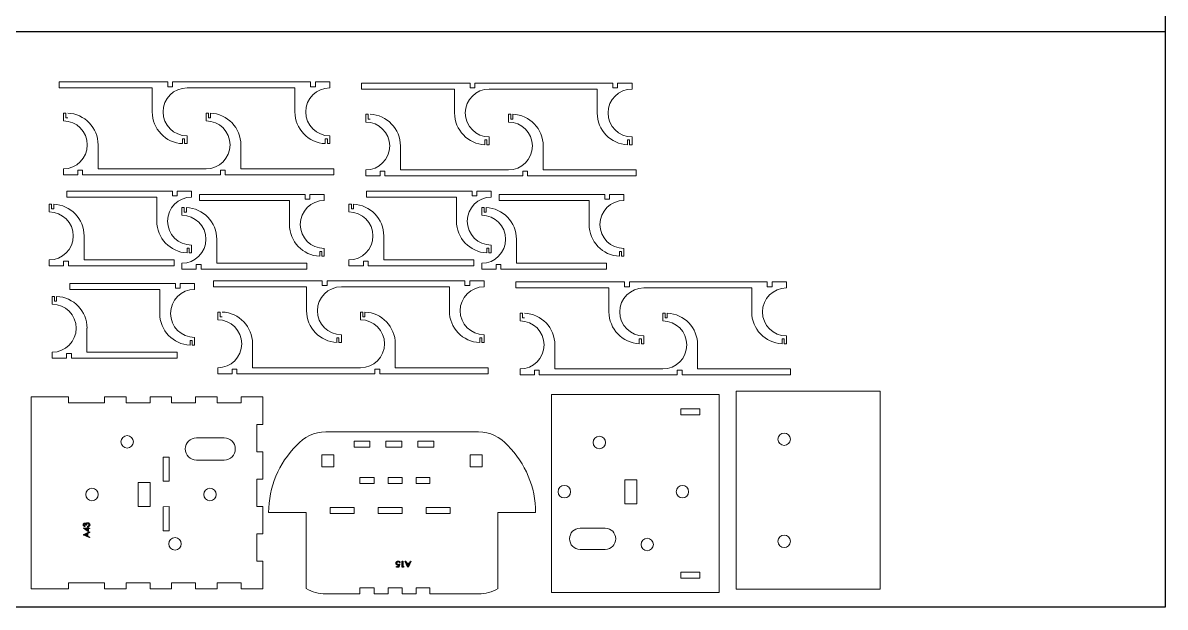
# Model space of a CAD drawing. Header units: inches. Extents: x -8.2 to 63.9, y 0 to 24.
# Drawn here: x 24.18 to 48, y 0 to 12.18 of the extents above; entities that cross this region are included whole.
import ezdxf

# ---------------------------------------------------------------- set-up
doc = ezdxf.new("R2010")
doc.units = ezdxf.units.IN
doc.header["$MEASUREMENT"] = 0

msp = doc.modelspace()

# ---------------------------------------------------------------- linework, layer by layer
for p, q in [((48, 24), (48, 0)), ((0, 12), (48, 12)), ((48, 0), (0, 0))]:
    msp.add_line(p, q)
at = {"color": 1, "linetype": 'Continuous', "lineweight": 15}
for p, q in [((24.933, 10.824), (24.933, 10.949)), ((27.199, 10.949), (24.933, 10.949)), ((24.933, 10.824), (26.874, 10.824)), ((26.874, 10.824), (26.874, 10.324)), ((27.199, 10.849), (27.199, 10.949)), ((27.299, 10.849), (27.199, 10.849)), ((27.299, 10.949), (27.299, 10.849)), ((30.176, 10.949), (27.299, 10.949)), ((27.599, 10.824), (29.851, 10.824)), ((29.851, 10.824), (29.851, 10.324)), ((30.176, 10.849), (30.176, 10.949)), ((30.276, 10.849), (30.176, 10.849)), ((30.276, 10.949), (30.276, 10.849)), ((30.576, 10.949), (30.276, 10.949)), ((30.576, 10.824), (30.576, 10.949)), ((31.239, 10.801), (31.239, 10.926)), ((33.504, 10.926), (31.239, 10.926)), ((31.239, 10.801), (33.179, 10.801)), ((33.179, 10.801), (33.179, 10.301)), ((33.504, 10.826), (33.504, 10.926)), ((33.604, 10.826), (33.504, 10.826)), ((33.604, 10.926), (33.604, 10.826)), ((36.481, 10.926), (33.604, 10.926)), ((33.904, 10.801), (36.156, 10.801)), ((36.156, 10.801), (36.156, 10.3)), ((36.481, 10.826), (36.481, 10.926)), ((36.581, 10.826), (36.481, 10.826)), ((36.581, 10.926), (36.581, 10.826)), ((36.881, 10.926), (36.581, 10.926)), ((36.881, 10.801), (36.881, 10.926)), ((25.02, 10.299), (25.02, 10.136)), ((25.07, 10.299), (25.02, 10.299)), ((25.07, 10.199), (25.07, 10.299)), ((27.997, 10.299), (27.997, 10.136)), ((28.047, 10.299), (27.997, 10.299)), ((28.047, 10.199), (28.047, 10.299)), ((28.089, 10.298), (28.089, 10.199)), ((31.326, 10.275), (31.326, 10.113)), ((31.376, 10.275), (31.326, 10.275)), ((31.376, 10.175), (31.376, 10.275)), ((34.303, 10.275), (34.303, 10.113)), ((34.353, 10.275), (34.303, 10.275)), ((34.353, 10.175), (34.353, 10.275)), ((34.395, 10.274), (34.395, 10.175)), ((25.112, 10.199), (25.07, 10.199)), ((28.089, 10.199), (28.047, 10.199)), ((31.418, 10.175), (31.376, 10.175)), ((34.395, 10.175), (34.353, 10.175)), ((27.599, 9.662), (27.599, 9.824)), ((30.576, 9.662), (30.576, 9.824)), ((33.904, 9.638), (33.904, 9.801)), ((36.881, 9.638), (36.881, 9.801)), ((25.745, 9.136), (25.745, 9.637)), ((27.507, 9.762), (27.549, 9.762)), ((27.507, 9.663), (27.507, 9.762)), ((27.549, 9.762), (27.549, 9.662)), ((27.549, 9.662), (27.599, 9.662)), ((28.722, 9.136), (28.722, 9.636)), ((30.484, 9.762), (30.526, 9.762)), ((30.484, 9.662), (30.484, 9.762)), ((30.526, 9.762), (30.526, 9.662)), ((30.526, 9.662), (30.576, 9.662)), ((32.051, 9.113), (32.051, 9.613)), ((33.812, 9.738), (33.854, 9.738)), ((33.812, 9.639), (33.812, 9.738)), ((33.854, 9.738), (33.854, 9.638)), ((33.854, 9.638), (33.904, 9.638)), ((35.028, 9.113), (35.028, 9.613)), ((36.789, 9.738), (36.831, 9.738)), ((36.789, 9.638), (36.789, 9.738)), ((36.831, 9.738), (36.831, 9.638)), ((36.831, 9.638), (36.881, 9.638)), ((25.02, 9.136), (25.02, 9.011)), ((25.32, 9.111), (25.42, 9.111)), ((25.32, 9.011), (25.32, 9.111)), ((25.42, 9.111), (25.42, 9.011)), ((27.997, 9.136), (25.745, 9.136)), ((28.297, 9.111), (28.397, 9.111)), ((28.297, 9.011), (28.297, 9.111)), ((28.397, 9.111), (28.397, 9.011)), ((30.662, 9.136), (28.722, 9.136)), ((30.662, 9.136), (30.662, 9.011)), ((31.326, 9.113), (31.326, 8.988)), ((31.626, 9.088), (31.726, 9.088)), ((31.626, 8.988), (31.626, 9.088)), ((31.726, 9.088), (31.726, 8.988)), ((34.303, 9.113), (32.051, 9.113)), ((34.603, 9.088), (34.703, 9.088)), ((34.603, 8.988), (34.603, 9.088)), ((34.703, 9.088), (34.703, 8.988)), ((36.968, 9.113), (35.028, 9.113)), ((36.968, 9.113), (36.968, 8.988)), ((25.02, 9.011), (25.32, 9.011)), ((25.42, 9.011), (28.297, 9.011)), ((28.397, 9.011), (30.662, 9.011)), ((31.326, 8.988), (31.626, 8.988)), ((31.726, 8.988), (34.603, 8.988)), ((34.703, 8.988), (36.968, 8.988)), ((25.09, 8.672), (25.09, 8.547)), ((27.293, 8.672), (25.09, 8.672)), ((27.293, 8.572), (27.293, 8.672)), ((27.393, 8.672), (27.393, 8.572)), ((27.693, 8.672), (27.393, 8.672)), ((27.693, 8.547), (27.693, 8.672)), ((27.858, 8.602), (27.858, 8.477)), ((30.061, 8.602), (27.858, 8.602)), ((30.061, 8.502), (30.061, 8.602)), ((30.161, 8.602), (30.161, 8.502)), ((30.461, 8.602), (30.161, 8.602)), ((30.461, 8.477), (30.461, 8.602)), ((31.342, 8.672), (31.342, 8.547)), ((33.545, 8.672), (31.342, 8.672)), ((33.545, 8.572), (33.545, 8.672)), ((33.645, 8.672), (33.645, 8.572)), ((33.945, 8.672), (33.645, 8.672)), ((33.945, 8.547), (33.945, 8.672)), ((34.109, 8.602), (34.109, 8.477)), ((36.312, 8.602), (34.109, 8.602)), ((36.312, 8.502), (36.312, 8.602)), ((36.412, 8.602), (36.412, 8.502)), ((36.712, 8.602), (36.412, 8.602)), ((36.712, 8.477), (36.712, 8.602)), ((24.726, 8.401), (24.726, 8.238)), ((24.776, 8.401), (24.726, 8.401)), ((24.776, 8.301), (24.776, 8.401)), ((24.818, 8.4), (24.818, 8.301)), ((25.09, 8.547), (26.968, 8.547)), ((26.968, 8.547), (26.968, 8.047)), ((27.393, 8.572), (27.293, 8.572)), ((27.858, 8.477), (29.736, 8.477)), ((29.736, 8.477), (29.736, 7.977)), ((30.161, 8.502), (30.061, 8.502)), ((30.977, 8.401), (30.977, 8.238)), ((31.027, 8.401), (30.977, 8.401)), ((31.027, 8.301), (31.027, 8.401)), ((31.069, 8.4), (31.069, 8.301)), ((31.342, 8.547), (33.22, 8.547)), ((33.22, 8.547), (33.22, 8.047)), ((33.645, 8.572), (33.545, 8.572)), ((34.109, 8.477), (35.987, 8.477)), ((35.987, 8.477), (35.987, 7.977)), ((36.412, 8.502), (36.312, 8.502)), ((24.818, 8.301), (24.776, 8.301)), ((27.493, 8.331), (27.493, 8.169)), ((27.543, 8.331), (27.493, 8.331)), ((27.543, 8.231), (27.543, 8.331)), ((27.585, 8.231), (27.543, 8.231)), ((27.585, 8.331), (27.585, 8.231)), ((31.069, 8.301), (31.027, 8.301)), ((33.745, 8.331), (33.745, 8.169)), ((33.795, 8.331), (33.745, 8.331)), ((33.795, 8.231), (33.795, 8.331)), ((33.837, 8.231), (33.795, 8.231)), ((33.837, 8.331), (33.837, 8.231)), ((25.451, 7.238), (25.451, 7.738)), ((28.218, 7.169), (28.218, 7.669)), ((31.702, 7.238), (31.702, 7.738)), ((34.47, 7.169), (34.47, 7.669)), ((27.602, 7.484), (27.643, 7.484)), ((27.602, 7.385), (27.602, 7.484)), ((27.643, 7.484), (27.643, 7.384)), ((27.693, 7.384), (27.693, 7.547)), ((30.369, 7.415), (30.411, 7.415)), ((30.369, 7.316), (30.369, 7.415)), ((30.411, 7.415), (30.411, 7.315)), ((30.461, 7.315), (30.461, 7.477)), ((33.853, 7.484), (33.895, 7.484)), ((33.853, 7.385), (33.853, 7.484)), ((33.895, 7.484), (33.895, 7.384)), ((33.945, 7.384), (33.945, 7.547)), ((36.62, 7.415), (36.662, 7.415)), ((36.62, 7.316), (36.62, 7.415)), ((36.662, 7.415), (36.662, 7.315)), ((36.712, 7.315), (36.712, 7.477)), ((24.726, 7.238), (24.726, 7.113)), ((25.026, 7.213), (25.126, 7.213)), ((25.026, 7.113), (25.026, 7.213)), ((25.126, 7.213), (25.126, 7.113)), ((27.329, 7.238), (25.451, 7.238)), ((27.329, 7.113), (27.329, 7.238)), ((27.493, 7.169), (27.493, 7.044)), ((27.643, 7.384), (27.693, 7.384)), ((30.096, 7.169), (28.218, 7.169)), ((30.096, 7.044), (30.096, 7.169)), ((30.411, 7.315), (30.461, 7.315)), ((30.977, 7.238), (30.977, 7.113)), ((31.277, 7.213), (31.377, 7.213)), ((31.277, 7.113), (31.277, 7.213)), ((31.377, 7.213), (31.377, 7.113)), ((33.58, 7.238), (31.702, 7.238)), ((33.58, 7.113), (33.58, 7.238)), ((33.745, 7.169), (33.745, 7.044)), ((33.895, 7.384), (33.945, 7.384)), ((36.348, 7.169), (34.47, 7.169)), ((36.348, 7.044), (36.348, 7.169)), ((36.662, 7.315), (36.712, 7.315)), ((24.726, 7.113), (25.026, 7.113)), ((25.126, 7.113), (27.329, 7.113)), ((27.493, 7.044), (27.793, 7.044)), ((27.793, 7.144), (27.893, 7.144)), ((27.793, 7.044), (27.793, 7.144)), ((27.893, 7.144), (27.893, 7.044)), ((27.893, 7.044), (30.096, 7.044)), ((30.977, 7.113), (31.277, 7.113)), ((31.377, 7.113), (33.58, 7.113)), ((33.745, 7.044), (34.045, 7.044)), ((34.045, 7.144), (34.145, 7.144)), ((34.045, 7.044), (34.045, 7.144)), ((34.145, 7.144), (34.145, 7.044)), ((34.145, 7.044), (36.348, 7.044)), ((25.153, 6.748), (25.153, 6.623)), ((27.356, 6.748), (25.153, 6.748)), ((27.356, 6.648), (27.356, 6.748)), ((27.456, 6.748), (27.456, 6.648)), ((27.756, 6.748), (27.456, 6.748)), ((27.756, 6.623), (27.756, 6.748)), ((28.154, 6.678), (28.154, 6.803)), ((30.419, 6.803), (28.154, 6.803)), ((28.154, 6.678), (30.094, 6.678)), ((30.094, 6.678), (30.094, 6.178)), ((30.419, 6.703), (30.419, 6.803)), ((30.519, 6.703), (30.419, 6.703)), ((30.519, 6.803), (30.519, 6.703)), ((33.396, 6.803), (30.519, 6.803)), ((30.819, 6.678), (33.071, 6.678)), ((33.071, 6.678), (33.071, 6.177)), ((33.396, 6.703), (33.396, 6.803)), ((33.496, 6.703), (33.396, 6.703)), ((33.496, 6.803), (33.496, 6.703)), ((33.796, 6.803), (33.496, 6.803)), ((33.796, 6.678), (33.796, 6.803)), ((34.46, 6.654), (34.46, 6.779)), ((36.725, 6.779), (34.46, 6.779)), ((36.725, 6.679), (36.725, 6.779)), ((36.825, 6.679), (36.725, 6.679)), ((36.825, 6.779), (36.825, 6.679)), ((39.702, 6.779), (36.825, 6.779)), ((39.702, 6.679), (39.702, 6.779)), ((39.802, 6.679), (39.702, 6.679)), ((39.802, 6.779), (39.802, 6.679)), ((40.102, 6.779), (39.802, 6.779)), ((40.102, 6.654), (40.102, 6.779)), ((24.788, 6.477), (24.788, 6.315)), ((24.838, 6.477), (24.788, 6.477)), ((24.838, 6.377), (24.838, 6.477)), ((24.88, 6.476), (24.88, 6.377)), ((25.153, 6.623), (27.031, 6.623)), ((27.031, 6.623), (27.031, 6.123)), ((27.456, 6.648), (27.356, 6.648)), ((34.46, 6.654), (36.4, 6.654)), ((36.4, 6.654), (36.4, 6.154)), ((37.125, 6.654), (39.377, 6.654)), ((39.377, 6.654), (39.377, 6.153)), ((24.88, 6.377), (24.838, 6.377)), ((28.241, 6.152), (28.241, 5.989)), ((28.291, 6.152), (28.241, 6.152)), ((28.291, 6.052), (28.291, 6.152)), ((28.332, 6.052), (28.291, 6.052)), ((31.218, 6.152), (31.218, 5.989)), ((31.268, 6.152), (31.218, 6.152)), ((31.268, 6.052), (31.268, 6.152)), ((31.309, 6.052), (31.268, 6.052)), ((31.309, 6.151), (31.309, 6.052)), ((34.546, 6.128), (34.546, 5.966)), ((34.596, 6.128), (34.546, 6.128)), ((34.596, 6.028), (34.596, 6.128)), ((34.638, 6.028), (34.596, 6.028)), ((37.523, 6.128), (37.523, 5.966)), ((37.573, 6.128), (37.523, 6.128)), ((37.573, 6.028), (37.573, 6.128)), ((37.615, 6.028), (37.573, 6.028)), ((37.615, 6.128), (37.615, 6.028)), ((25.513, 5.315), (25.513, 5.815)), ((27.664, 5.561), (27.706, 5.561)), ((27.664, 5.461), (27.664, 5.561)), ((27.706, 5.561), (27.706, 5.461)), ((27.756, 5.461), (27.756, 5.623)), ((28.966, 4.989), (28.966, 5.49)), ((30.727, 5.615), (30.769, 5.615)), ((30.727, 5.516), (30.727, 5.615)), ((30.769, 5.615), (30.769, 5.515)), ((30.769, 5.515), (30.819, 5.515)), ((30.819, 5.515), (30.819, 5.678)), ((31.943, 4.989), (31.943, 5.489)), ((33.704, 5.615), (33.746, 5.615)), ((33.704, 5.515), (33.704, 5.615)), ((33.746, 5.615), (33.746, 5.515)), ((33.746, 5.515), (33.796, 5.515)), ((33.796, 5.515), (33.796, 5.678)), ((37.033, 5.591), (37.075, 5.591)), ((37.033, 5.492), (37.033, 5.591)), ((37.075, 5.591), (37.075, 5.491)), ((37.075, 5.491), (37.125, 5.491)), ((37.125, 5.491), (37.125, 5.654)), ((40.01, 5.591), (40.052, 5.591)), ((40.01, 5.491), (40.01, 5.591)), ((40.052, 5.591), (40.052, 5.491)), ((40.052, 5.491), (40.102, 5.491)), ((40.102, 5.491), (40.102, 5.654)), ((24.788, 5.315), (24.788, 5.19)), ((25.088, 5.29), (25.188, 5.29)), ((25.088, 5.19), (25.088, 5.29)), ((25.188, 5.29), (25.188, 5.19)), ((27.391, 5.315), (25.513, 5.315)), ((27.391, 5.19), (27.391, 5.315)), ((27.706, 5.461), (27.756, 5.461)), ((35.271, 4.966), (35.271, 5.466)), ((38.248, 4.966), (38.248, 5.466)), ((24.788, 5.19), (25.088, 5.19)), ((25.188, 5.19), (27.391, 5.19)), ((28.241, 4.989), (28.241, 4.864)), ((28.241, 4.864), (28.541, 4.864)), ((28.541, 4.964), (28.641, 4.964)), ((28.541, 4.864), (28.541, 4.964)), ((28.641, 4.964), (28.641, 4.864)), ((28.641, 4.864), (31.518, 4.864)), ((31.218, 4.989), (28.966, 4.989)), ((31.518, 4.964), (31.618, 4.964)), ((31.518, 4.864), (31.518, 4.964)), ((31.618, 4.964), (31.618, 4.864)), ((31.618, 4.864), (33.883, 4.864)), ((33.883, 4.989), (31.943, 4.989)), ((33.883, 4.989), (33.883, 4.864)), ((34.546, 4.966), (34.546, 4.841)), ((34.546, 4.841), (34.846, 4.841)), ((34.846, 4.941), (34.946, 4.941)), ((34.846, 4.841), (34.846, 4.941)), ((34.946, 4.941), (34.946, 4.841)), ((34.946, 4.841), (37.823, 4.841)), ((37.523, 4.966), (35.271, 4.966)), ((37.823, 4.941), (37.923, 4.941)), ((37.823, 4.841), (37.823, 4.941)), ((37.923, 4.941), (37.923, 4.841)), ((37.923, 4.841), (40.189, 4.841)), ((40.189, 4.966), (38.248, 4.966)), ((40.189, 4.966), (40.189, 4.841)), ((38.698, 4.432), (35.198, 4.432)), ((35.198, 4.432), (35.198, 0.307)), ((38.698, 4.432), (38.698, 0.307)), ((42.055, 4.5), (39.055, 4.5)), ((39.055, 0.373), (39.055, 4.5)), ((42.055, 0.373), (42.055, 4.5)), ((37.898, 4.132), (37.898, 4.012)), ((38.298, 4.132), (37.898, 4.132)), ((38.298, 4.012), (38.298, 4.132)), ((37.898, 4.012), (38.298, 4.012)), ((30.492, 3.655), (33.679, 3.655)), ((31.083, 3.46), (31.083, 3.335)), ((31.41, 3.46), (31.083, 3.46)), ((31.41, 3.335), (31.41, 3.46)), ((31.743, 3.46), (31.743, 3.335)), ((32.08, 3.46), (31.743, 3.46)), ((32.08, 3.335), (32.08, 3.46)), ((32.413, 3.46), (32.413, 3.335)), ((32.75, 3.46), (32.413, 3.46)), ((32.75, 3.335), (32.75, 3.46)), ((30.414, 3.173), (30.414, 2.923)), ((30.664, 3.173), (30.414, 3.173)), ((30.664, 2.923), (30.664, 3.173)), ((31.083, 3.335), (31.41, 3.335)), ((31.743, 3.335), (32.08, 3.335)), ((32.413, 3.335), (32.75, 3.335)), ((33.757, 3.173), (33.507, 3.173)), ((33.507, 3.173), (33.507, 2.923)), ((33.757, 2.923), (33.757, 3.173)), ((30.414, 2.923), (30.664, 2.923)), ((33.507, 2.923), (33.757, 2.923)), ((31.206, 2.703), (31.206, 2.578)), ((31.504, 2.703), (31.206, 2.703)), ((31.504, 2.578), (31.504, 2.703)), ((31.796, 2.703), (31.796, 2.578)), ((32.084, 2.703), (31.796, 2.703)), ((32.084, 2.578), (32.084, 2.703)), ((32.376, 2.703), (32.376, 2.578)), ((32.664, 2.703), (32.376, 2.703)), ((32.664, 2.578), (32.664, 2.703)), ((36.729, 2.656), (36.729, 2.156)), ((36.979, 2.656), (36.729, 2.656)), ((36.979, 2.156), (36.979, 2.656)), ((31.206, 2.578), (31.504, 2.578)), ((31.796, 2.578), (32.084, 2.578)), ((32.376, 2.578), (32.664, 2.578)), ((36.729, 2.156), (36.979, 2.156)), ((30.085, 1.976), (29.301, 1.976)), ((30.085, 0.39), (30.085, 1.976)), ((31.085, 2.074), (30.585, 2.074)), ((30.585, 2.074), (30.585, 1.949)), ((30.585, 1.949), (31.085, 1.949)), ((31.085, 1.949), (31.085, 2.074)), ((32.085, 2.074), (31.585, 2.074)), ((31.585, 2.074), (31.585, 1.949)), ((31.585, 1.949), (32.085, 1.949)), ((32.085, 1.949), (32.085, 2.074)), ((33.085, 2.074), (32.585, 2.074)), ((32.585, 2.074), (32.585, 1.949)), ((32.585, 1.949), (33.085, 1.949)), ((33.085, 1.949), (33.085, 2.074)), ((34.87, 1.976), (34.085, 1.976)), ((34.085, 1.976), (34.085, 0.39)), ((35.797, 1.645), (36.322, 1.645)), ((36.322, 1.205), (35.797, 1.205)), ((37.898, 0.727), (37.898, 0.607)), ((38.298, 0.727), (37.898, 0.727)), ((38.298, 0.607), (38.298, 0.727)), ((37.898, 0.607), (38.298, 0.607)), ((31.206, 0.278), (30.492, 0.278)), ((31.504, 0.403), (31.206, 0.403)), ((31.206, 0.403), (31.206, 0.278)), ((31.504, 0.278), (31.504, 0.403)), ((31.796, 0.278), (31.504, 0.278)), ((32.084, 0.403), (31.796, 0.403)), ((31.796, 0.403), (31.796, 0.278)), ((32.084, 0.278), (32.084, 0.403)), ((32.376, 0.278), (32.084, 0.278)), ((32.376, 0.403), (32.376, 0.278)), ((32.664, 0.403), (32.376, 0.403)), ((32.664, 0.278), (32.664, 0.403)), ((33.679, 0.278), (32.664, 0.278)), ((38.698, 0.307), (35.198, 0.307)), ((42.055, 0.373), (39.055, 0.373))]:
    msp.add_line(p, q, dxfattribs=at)
at = {"color": 7, "linetype": 'Continuous', "lineweight": 15}
for p, q in [((24.35, 0.384), (24.35, 4.384)), ((24.35, 4.384), (25.126, 4.384)), ((25.126, 4.259), (25.126, 4.384)), ((25.879, 4.384), (25.879, 4.259)), ((25.879, 4.384), (26.329, 4.384)), ((26.329, 4.259), (26.329, 4.384)), ((26.829, 4.384), (26.829, 4.259)), ((26.829, 4.384), (27.279, 4.384)), ((27.279, 4.259), (27.279, 4.384)), ((27.779, 4.384), (27.779, 4.259)), ((27.779, 4.384), (28.229, 4.384)), ((28.229, 4.259), (28.229, 4.384)), ((28.729, 4.384), (28.729, 4.259)), ((28.729, 4.384), (29.179, 4.384)), ((29.179, 3.807), (29.179, 4.384)), ((25.879, 4.259), (25.126, 4.259)), ((26.829, 4.259), (26.329, 4.259)), ((27.779, 4.259), (27.279, 4.259)), ((28.729, 4.259), (28.229, 4.259)), ((29.054, 3.807), (29.179, 3.807)), ((29.054, 3.235), (29.054, 3.807)), ((27.796, 3.53), (28.374, 3.53)), ((27.1, 3.127), (27.1, 2.627)), ((27.225, 3.127), (27.1, 3.127)), ((27.225, 2.627), (27.225, 3.127)), ((29.179, 3.235), (29.054, 3.235)), ((29.179, 2.667), (29.179, 3.235)), ((28.374, 3.066), (27.796, 3.066)), ((27.1, 2.627), (27.225, 2.627)), ((29.054, 2.667), (29.179, 2.667)), ((29.054, 2.095), (29.054, 2.667)), ((26.583, 2.597), (26.833, 2.597)), ((26.583, 2.097), (26.583, 2.597)), ((26.833, 2.597), (26.833, 2.097)), ((26.833, 2.097), (26.583, 2.097)), ((27.225, 2.098), (27.1, 2.092)), ((27.1, 2.092), (27.1, 1.588)), ((27.225, 1.588), (27.225, 2.098)), ((29.179, 2.095), (29.054, 2.095)), ((29.179, 1.527), (29.179, 2.095)), ((27.1, 1.588), (27.225, 1.588)), ((29.054, 1.527), (29.179, 1.527)), ((29.054, 0.955), (29.054, 1.527)), ((29.179, 0.955), (29.054, 0.955)), ((29.179, 0.384), (29.179, 0.955)), ((25.126, 0.509), (25.879, 0.509)), ((25.126, 0.384), (25.126, 0.509)), ((25.879, 0.509), (25.879, 0.384)), ((26.329, 0.509), (26.829, 0.509)), ((26.329, 0.384), (26.329, 0.509)), ((26.829, 0.509), (26.829, 0.384)), ((27.279, 0.509), (27.779, 0.509)), ((27.279, 0.384), (27.279, 0.509)), ((27.779, 0.509), (27.779, 0.384)), ((28.229, 0.509), (28.729, 0.509)), ((28.229, 0.384), (28.229, 0.509)), ((28.729, 0.509), (28.729, 0.384)), ((24.35, 0.384), (25.126, 0.384)), ((25.879, 0.384), (26.329, 0.384)), ((26.829, 0.384), (27.279, 0.384)), ((27.779, 0.384), (28.229, 0.384)), ((28.729, 0.384), (29.179, 0.384))]:
    msp.add_line(p, q, dxfattribs=at)
at = {"color": 7, "linetype": 'Continuous', "flags": 128}
for points in [[(25.469, 1.691), (25.469, 1.679), (25.469, 1.679), (25.466, 1.68), (25.462, 1.682), (25.459, 1.683), (25.456, 1.685), (25.453, 1.686), (25.45, 1.688), (25.448, 1.691), (25.446, 1.693), (25.444, 1.696), (25.442, 1.698), (25.441, 1.701), (25.439, 1.704), (25.439, 1.707), (25.438, 1.71), (25.437, 1.713), (25.437, 1.717), (25.437, 1.717), (25.438, 1.722), (25.438, 1.726), (25.44, 1.731), (25.442, 1.735), (25.444, 1.739), (25.447, 1.743), (25.45, 1.746), (25.454, 1.748), (25.458, 1.75), (25.462, 1.752), (25.466, 1.753), (25.47, 1.753), (25.47, 1.753), (25.474, 1.753), (25.477, 1.752), (25.481, 1.751), (25.484, 1.749), (25.487, 1.747), (25.49, 1.745), (25.493, 1.742), (25.496, 1.739), (25.496, 1.739), (25.498, 1.742), (25.5, 1.746), (25.503, 1.749), (25.506, 1.752), (25.506, 1.752), (25.509, 1.754), (25.511, 1.755), (25.514, 1.757), (25.517, 1.758), (25.52, 1.759), (25.522, 1.759), (25.525, 1.759), (25.528, 1.76), (25.528, 1.76), (25.534, 1.759), (25.539, 1.758), (25.544, 1.756), (25.549, 1.754), (25.553, 1.751), (25.557, 1.747), (25.561, 1.743), (25.563, 1.738), (25.566, 1.733), (25.567, 1.728), (25.568, 1.722), (25.569, 1.716), (25.569, 1.716), (25.569, 1.712), (25.568, 1.708), (25.567, 1.705), (25.566, 1.701), (25.565, 1.698), (25.563, 1.695), (25.562, 1.692), (25.559, 1.689), (25.557, 1.686), (25.554, 1.684), (25.551, 1.682), (25.548, 1.68), (25.544, 1.678), (25.54, 1.677), (25.536, 1.676), (25.532, 1.675), (25.532, 1.675), (25.532, 1.686), (25.532, 1.686), (25.535, 1.687), (25.537, 1.688), (25.54, 1.689), (25.542, 1.69), (25.544, 1.691), (25.546, 1.693), (25.548, 1.694), (25.549, 1.696), (25.549, 1.696), (25.551, 1.698), (25.552, 1.7), (25.553, 1.702), (25.554, 1.705), (25.555, 1.708), (25.555, 1.71), (25.556, 1.713), (25.556, 1.717), (25.556, 1.717), (25.556, 1.72), (25.555, 1.723), (25.555, 1.727), (25.554, 1.729), (25.553, 1.732), (25.551, 1.735), (25.55, 1.737), (25.548, 1.74), (25.546, 1.742), (25.544, 1.743), (25.542, 1.745), (25.539, 1.746), (25.537, 1.747), (25.535, 1.748), (25.532, 1.748), (25.529, 1.748), (25.529, 1.748), (25.526, 1.748), (25.523, 1.747), (25.519, 1.746), (25.516, 1.744), (25.513, 1.742), (25.511, 1.739), (25.509, 1.736), (25.507, 1.732), (25.506, 1.73), (25.505, 1.728), (25.505, 1.726), (25.504, 1.723), (25.504, 1.72), (25.504, 1.717), (25.503, 1.714), (25.503, 1.71), (25.503, 1.71), (25.49, 1.71), (25.49, 1.71), (25.49, 1.715), (25.489, 1.719), (25.489, 1.723), (25.487, 1.727), (25.486, 1.731), (25.484, 1.734), (25.482, 1.736), (25.48, 1.738), (25.477, 1.74), (25.475, 1.741), (25.472, 1.742), (25.47, 1.742), (25.47, 1.742), (25.468, 1.742), (25.466, 1.741), (25.464, 1.741), (25.462, 1.74), (25.461, 1.739), (25.459, 1.738), (25.457, 1.736), (25.456, 1.735), (25.455, 1.733), (25.453, 1.731), (25.452, 1.729), (25.452, 1.727), (25.451, 1.724), (25.451, 1.722), (25.45, 1.719), (25.45, 1.717), (25.45, 1.717), (25.45, 1.713), (25.451, 1.709), (25.453, 1.705), (25.455, 1.702), (25.456, 1.7), (25.457, 1.698), (25.459, 1.697), (25.46, 1.696), (25.462, 1.694), (25.465, 1.693), (25.467, 1.692), (25.469, 1.691)], [(25.437, 1.647), (25.437, 1.649), (25.437, 1.649), (25.524, 1.649), (25.524, 1.649), (25.524, 1.663), (25.524, 1.663), (25.537, 1.663), (25.537, 1.663), (25.537, 1.649), (25.537, 1.649), (25.566, 1.649), (25.566, 1.649), (25.566, 1.638), (25.566, 1.638), (25.537, 1.638), (25.537, 1.638), (25.537, 1.578), (25.537, 1.578), (25.437, 1.647)], [(25.441, 1.51), (25.566, 1.567), (25.566, 1.567), (25.566, 1.555), (25.566, 1.555), (25.525, 1.537), (25.525, 1.537), (25.525, 1.48), (25.525, 1.48), (25.566, 1.461), (25.566, 1.461), (25.566, 1.449), (25.566, 1.449), (25.441, 1.508), (25.441, 1.508), (25.441, 1.51)], [(25.465, 1.509), (25.513, 1.486), (25.513, 1.486), (25.513, 1.531), (25.513, 1.531), (25.465, 1.509)], [(25.524, 1.638), (25.47, 1.638), (25.47, 1.638), (25.524, 1.601), (25.524, 1.601), (25.524, 1.638)]]:
    msp.add_lwpolyline(points, dxfattribs=at)
at = {"color": 3, "linetype": 'Continuous', "flags": 128}
for points in [[(31.965, 0.833), (31.965, 0.846), (31.965, 0.846), (32.007, 0.846), (32.007, 0.846), (32.014, 0.879), (32.014, 0.879), (32.01, 0.878), (32.006, 0.877), (32.003, 0.876), (31.999, 0.876), (31.999, 0.876), (31.995, 0.876), (31.991, 0.877), (31.987, 0.878), (31.984, 0.879), (31.98, 0.881), (31.977, 0.883), (31.974, 0.885), (31.971, 0.888), (31.968, 0.891), (31.966, 0.894), (31.964, 0.897), (31.963, 0.901), (31.961, 0.905), (31.961, 0.909), (31.96, 0.913), (31.96, 0.917), (31.96, 0.917), (31.96, 0.92), (31.96, 0.923), (31.961, 0.926), (31.961, 0.929), (31.962, 0.932), (31.963, 0.934), (31.964, 0.937), (31.966, 0.94), (31.967, 0.942), (31.969, 0.945), (31.97, 0.947), (31.972, 0.949), (31.974, 0.951), (31.976, 0.953), (31.979, 0.954), (31.981, 0.956), (31.984, 0.957), (31.986, 0.958), (31.989, 0.959), (31.992, 0.96), (31.994, 0.96), (31.997, 0.961), (32, 0.961), (32.003, 0.961), (32.003, 0.961), (32.007, 0.961), (32.011, 0.96), (32.014, 0.96), (32.018, 0.959), (32.021, 0.957), (32.024, 0.956), (32.026, 0.954), (32.029, 0.951), (32.032, 0.949), (32.034, 0.946), (32.036, 0.943), (32.038, 0.94), (32.039, 0.937), (32.04, 0.933), (32.041, 0.93), (32.042, 0.926), (32.042, 0.926), (32.03, 0.926), (32.03, 0.926), (32.03, 0.929), (32.028, 0.933), (32.027, 0.935), (32.025, 0.938), (32.023, 0.94), (32.021, 0.942), (32.018, 0.944), (32.016, 0.945), (32.012, 0.947), (32.009, 0.948), (32.006, 0.948), (32.003, 0.948), (32.003, 0.948), (32, 0.948), (31.997, 0.948), (31.994, 0.947), (31.991, 0.946), (31.988, 0.945), (31.985, 0.943), (31.983, 0.941), (31.98, 0.939), (31.978, 0.937), (31.976, 0.934), (31.975, 0.932), (31.973, 0.929), (31.972, 0.926), (31.972, 0.923), (31.971, 0.92), (31.971, 0.917), (31.971, 0.917), (31.971, 0.914), (31.972, 0.911), (31.972, 0.908), (31.973, 0.905), (31.974, 0.903), (31.976, 0.901), (31.977, 0.899), (31.979, 0.897), (31.981, 0.895), (31.984, 0.893), (31.986, 0.892), (31.989, 0.891), (31.992, 0.89), (31.995, 0.889), (31.998, 0.889), (32.001, 0.889), (32.001, 0.889), (32.004, 0.889), (32.007, 0.889), (32.01, 0.89), (32.014, 0.891), (32.017, 0.892), (32.021, 0.893), (32.025, 0.894), (32.029, 0.895), (32.029, 0.895), (32.016, 0.833), (32.016, 0.833), (31.965, 0.833)], [(32.113, 0.833), (32.09, 0.833), (32.09, 0.833), (32.09, 0.958), (32.09, 0.958), (32.101, 0.958), (32.101, 0.958), (32.101, 0.846), (32.101, 0.846), (32.12, 0.846), (32.12, 0.846), (32.113, 0.833)], [(32.208, 0.833), (32.151, 0.958), (32.151, 0.958), (32.163, 0.958), (32.163, 0.958), (32.181, 0.918), (32.181, 0.918), (32.238, 0.918), (32.238, 0.918), (32.257, 0.958), (32.257, 0.958), (32.269, 0.958), (32.269, 0.958), (32.21, 0.833), (32.21, 0.833), (32.208, 0.833)], [(32.209, 0.857), (32.232, 0.905), (32.232, 0.905), (32.187, 0.905), (32.187, 0.905), (32.209, 0.857)]]:
    msp.add_lwpolyline(points, dxfattribs=at)
at = {"color": 7, "linetype": 'Continuous', "lineweight": 15}
for centre in [(26.35, 3.446), (25.616, 2.347), (28.078, 2.347), (27.35, 1.321)]:
    msp.add_circle(centre, 0.13, dxfattribs=at)
at = {"color": 1, "linetype": 'Continuous', "lineweight": 15}
for centre in [(40.055, 3.5), (36.198, 3.432), (35.47, 2.406), (37.932, 2.406), (37.198, 1.307), (40.055, 1.373)]:
    msp.add_circle(centre, 0.13, dxfattribs=at)
for centre, radius, start, end in [((27.599, 10.324), 0.5, 90, 270), ((30.576, 10.324), 0.5, 90, 270), ((33.904, 10.301), 0.5, 90, 270), ((36.881, 10.301), 0.5, 90, 270), ((25.082, 9.637), 0.663, 0, 87.4527), ((27.536, 10.324), 0.663, 180, 267.4527), ((28.059, 9.636), 0.663, 0, 87.4527), ((30.513, 10.324), 0.663, 180, 267.4527), ((31.388, 9.613), 0.663, 0, 87.4527), ((33.842, 10.301), 0.663, 180, 267.4527), ((34.365, 9.613), 0.663, 0, 87.4527), ((36.819, 10.3), 0.663, 180, 267.4527), ((25.02, 9.636), 0.5, 270, 90), ((27.997, 9.636), 0.5, 270, 90), ((31.326, 9.613), 0.5, 270, 90), ((34.303, 9.613), 0.5, 270, 90), ((24.789, 7.738), 0.663, 0, 87.4527), ((27.693, 8.047), 0.5, 90, 270), ((30.461, 7.977), 0.5, 90, 270), ((31.04, 7.738), 0.663, 0, 87.4527), ((33.945, 8.047), 0.5, 90, 270), ((36.712, 7.977), 0.5, 90, 270), ((24.726, 7.738), 0.5, 270, 90), ((27.493, 7.669), 0.5, 270, 90), ((27.556, 7.669), 0.663, 0, 87.4527), ((30.977, 7.738), 0.5, 270, 90), ((33.745, 7.669), 0.5, 270, 90), ((33.807, 7.669), 0.663, 0, 87.4527), ((27.631, 8.047), 0.663, 180, 267.4527), ((30.398, 7.977), 0.663, 180, 267.4527), ((33.882, 8.047), 0.663, 180, 267.4527), ((36.65, 7.977), 0.663, 180, 267.4527), ((30.819, 6.178), 0.5, 90, 270), ((33.796, 6.178), 0.5, 90, 270), ((24.851, 5.815), 0.663, 0, 87.4527), ((27.756, 6.123), 0.5, 90, 270), ((37.125, 6.154), 0.5, 90, 270), ((40.102, 6.154), 0.5, 90, 270), ((24.788, 5.815), 0.5, 270, 90), ((27.693, 6.123), 0.663, 180, 267.4527), ((28.241, 5.489), 0.5, 270, 90), ((28.303, 5.49), 0.663, 0, 87.4527), ((30.757, 6.178), 0.663, 180, 267.4527), ((31.218, 5.489), 0.5, 270, 90), ((31.28, 5.489), 0.663, 0, 87.4527), ((33.734, 6.177), 0.663, 180, 267.4527), ((34.546, 5.466), 0.5, 270, 90), ((34.609, 5.466), 0.663, 0, 87.4527), ((37.063, 6.154), 0.663, 180, 267.4527), ((37.523, 5.466), 0.5, 270, 90), ((37.586, 5.466), 0.663, 0, 87.4527), ((40.04, 6.153), 0.663, 180, 267.4527), ((30.492, 2.86), 0.795, 90, 140.0791), ((33.679, 2.86), 0.795, 39.9209, 90), ((31.286, 1.966), 1.985, 135, 179.7288), ((32.885, 1.966), 1.985, 0.2711, 45), ((35.797, 1.425), 0.22, 90, 270), ((36.322, 1.425), 0.22, 270, 90), ((30.492, 1.072), 0.795, 239.2418, 270), ((33.679, 1.072), 0.795, 270, 300.7583)]:
    msp.add_arc(centre, radius, start, end, dxfattribs=at)
at = {"color": 7, "linetype": 'Continuous', "lineweight": 15}
for centre, start, end in [((27.796, 3.298), 90, 270), ((28.374, 3.298), 270, 90)]:
    msp.add_arc(centre, 0.232, start, end, dxfattribs=at)

doc.saveas('drawing.dxf')
